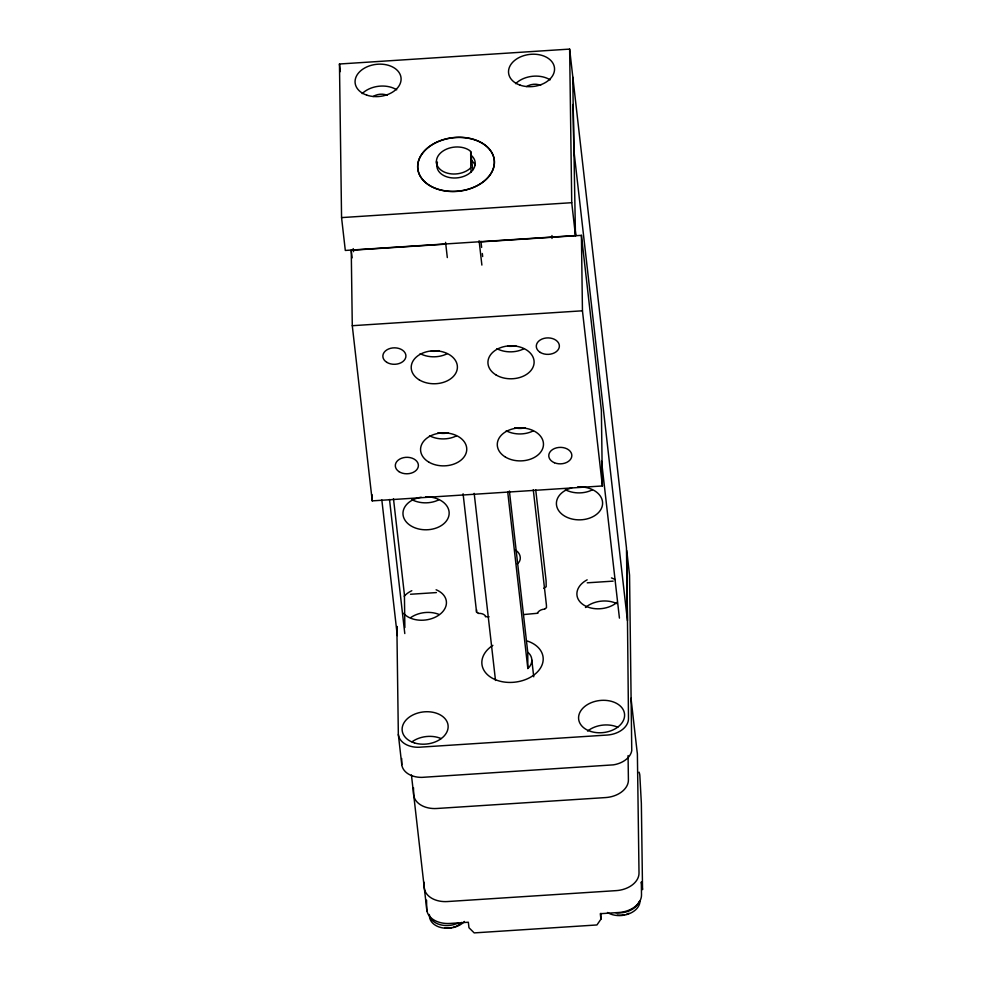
<?xml version="1.0" encoding="UTF-8"?>
<svg xmlns="http://www.w3.org/2000/svg" width="982" height="982" viewBox="0 0 982 982"><rect width="100%" height="100%" fill="white"/><g stroke="black" fill="none" stroke-linecap="round" stroke-linejoin="round"><path stroke-width="1.47" d="M600.849 913.358L600.923 919.177L596.946 924.958L474.196 932.9L468.966 927.72L468.34 922.245L449.928 923.448A23.089 16.129 -6.5 0 1 426.691 908.767L426.569 900.138M470.697 151.498L470.783 167.64L469.273 169.137A19.247 13.441 -6.5 0 1 442.146 170.893A19.247 13.441 -6.5 0 1 441.888 151.842A19.247 13.441 -6.5 0 1 469.015 150.086L470.697 151.498L472.784 169.776M507.719 491.908L527.837 668.497L529.347 666.999A19.247 13.441 -6.5 0 0 529.163 653.533L527.764 652.355L509.388 490.988M517.207 563.95C522.62 560.182 520.399 552.068 514.703 549.859M537.805 613.247L523.602 614.56M544.74 608.865L546.471 607.772L546.434 605.219L533.275 489.736M543.758 588.267L546.188 586.782L546.102 580.89L535.718 489.711M573.132 104.497L575.464 235.545L345.308 250.447L341.564 217.599L339.465 64.002L569.634 49.1L572.752 76.473L573.819 149.915L627.449 620.673L626.467 547.907L572.825 77.161M341.564 217.599L571.733 202.697L569.634 49.1M480.812 241.867L581.418 235.349L601.377 410.513L602.396 485.967L372.239 500.869L352.28 325.705L351.249 250.25L445.754 244.137M352.28 325.705L582.449 310.803L581.418 235.349M410.501 594.257L436.401 592.576M587.236 582.817L613.136 581.135M489.097 616.794L485.39 616.635M463.087 493.774L476.589 612.289L478.357 613.161M631.009 698.263L637.171 752.298A23.089 16.129 -6.5 0 1 637.392 754.397L639.012 872.961A23.089 16.129 -6.5 0 1 616.217 890.625L447.436 901.55A23.089 16.129 -6.5 0 1 424.199 886.869L424.138 882.302M574.998 228.119L575.869 235.729M601.561 461.209L619.433 618.12M571.733 202.697L575.464 235.545M582.449 310.803L602.396 485.967M600.923 919.177L600.297 913.702L618.709 912.511A23.089 16.129 -6.5 0 0 641.504 894.86L641.332 881.922L642.535 889.631L641.356 803.411L639.883 776.283A23.089 16.129 -6.5 0 0 639.049 772.159M531.827 660.1L533.729 676.794M480.935 241.327L481.634 247.415M482.322 253.503L482.665 256.548M470.783 167.64L471.299 172.206M479.106 240.713L481.88 265.079M436.401 161.735L436.916 166.289M445.583 242.358L447.313 257.566M474.183 493.357L495.505 680.465M393.475 498.672L404.412 594.65L404.866 627.584M389.51 499.482L404.793 633.55M339.465 64.002L340.337 71.6M353.201 248.606L353.545 251.662M381.838 499.985L397.293 635.575M411.433 774.982L426.912 910.866M351.249 250.25L352.121 257.873M398.348 734.548L401.773 764.659A21.616 15.098 -6.5 0 0 421.904 777.376L613.394 764.855A21.616 15.098 -6.5 0 0 631.757 750.616L629.548 575.133L626.749 550.497L628.492 718.517A21.616 15.098 -6.5 0 1 607.146 735.052L421.548 747.069A21.616 15.098 -6.5 0 1 398.311 732.388L396.863 626.7M628.075 755.588L628.406 779.904A23.089 16.129 -6.5 0 1 605.612 797.568L436.83 808.493A23.089 16.129 -6.5 0 1 413.594 793.812L413.508 787.736M551.97 235.533L552.007 238.466M476.552 609.736L476.589 612.289M401.687 758.534L401.773 764.659M397.17 626.479L397.207 629.511M372.153 494.83L372.239 500.869M527.764 652.355L527.837 668.497M373.148 96.531A11.551 8.065 -6.5 0 1 387.141 95.254M526.634 86.563A11.551 8.065 -6.5 0 1 540.64 85.336M362.186 93.609A23.089 16.129 -6.5 0 1 396.691 89.792M515.624 83.679A23.089 16.129 -6.5 0 1 550.141 79.861M470.611 154.861A19.247 13.441 -6.5 0 1 460.374 177.361A19.247 13.441 -6.5 0 1 437.456 162.19M471.225 160.336A19.247 13.441 -6.5 0 1 475.141 165.271M628.983 913.272A15.454 10.79 -6.5 0 1 626.553 914.23M623.975 914.88A15.454 10.79 -6.5 0 1 617.31 915.114M639.994 900.85A19.186 13.404 -6.5 0 1 628.382 914.033A19.186 13.404 -6.5 0 1 607.49 912.499M639.086 901.636A19.186 13.404 -6.5 0 1 615.812 912.683M461.589 922.454A15.454 10.79 -6.5 0 1 459.895 924.013M458.913 924.713A15.454 10.79 -6.5 0 1 456.728 925.94M455.55 926.456A15.454 10.79 -6.5 0 1 453.033 927.266M451.72 927.56A15.454 10.79 -6.5 0 1 445.055 927.794M464.412 921.46A19.186 13.404 -6.5 0 1 443.066 927.965A19.186 13.404 -6.5 0 1 429.49 916.034M458.054 923.055A19.186 13.404 -6.5 0 1 429.269 914.475M410.967 617.42A23.089 16.129 -6.5 0 1 438.917 614.388M436.106 589.765A23.089 16.129 -6.5 0 1 439.261 614.83A23.089 16.129 -6.5 0 1 403.565 613.32M404.228 596.209A23.089 16.129 -6.5 0 1 411.814 590.71M585.444 607.502A23.089 16.129 -6.5 0 1 616.77 603.586M617.15 602.285A23.089 16.129 -6.5 0 1 582.547 604.212A23.089 16.129 -6.5 0 1 587.162 579.834M611.455 577.919A23.089 16.129 -6.5 0 1 615.125 579.564M527.481 641.074A30.786 21.506 -6.5 0 1 537.289 672.081A30.786 21.506 -6.5 0 1 491.516 677.74A30.786 21.506 -6.5 0 1 492.866 645.358M587.58 731.087A23.089 16.129 -6.5 0 1 617.788 727.232M412.01 741.827A23.089 16.129 -6.5 0 1 441.139 738.574M592.256 489.895A23.089 16.485 -0.8 0 1 565.362 489.736M577.625 486.937A23.089 16.485 -0.8 0 1 601.156 508.946A23.089 16.485 -0.8 0 1 563.067 515.059A23.089 16.485 -0.8 0 1 571.733 487.882M425.685 496.806A23.089 16.485 -0.8 0 1 446.933 520.215A23.089 16.485 -0.8 0 1 407.96 523.664A23.089 16.485 -0.8 0 1 421.192 497.211M438.819 499.826A23.089 16.485 -0.8 0 1 411.912 499.678M537.449 613.185A7.377 5.155 -6.5 0 1 544.728 609.122M478.369 613.419A7.377 5.155 -6.5 0 1 485.746 616.536M447.068 353.79A23.089 16.485 -0.8 0 1 420.161 353.643M439.114 350.635A15.393 10.986 -0.8 0 1 431.172 351.151M456.421 435.898A23.089 16.485 -0.8 0 1 429.515 435.75M448.467 432.743A15.393 10.986 -0.8 0 1 437.935 432.767M523.787 348.831A23.089 16.485 -0.8 0 1 496.88 348.684M515.832 345.664A15.393 10.986 -0.8 0 1 507.89 346.18M533.14 430.938A23.089 16.485 -0.8 0 1 506.233 430.791M525.186 427.771A15.393 10.986 -0.8 0 1 514.654 427.796M437.162 188.912A38.494 26.882 -6.5 0 0 494.376 161.858A38.494 26.882 -6.5 0 0 436.524 142.243A38.494 26.882 -6.5 0 0 437.162 188.912M520.215 85.189A23.089 16.129 -6.5 0 0 554.548 68.961A23.089 16.129 -6.5 0 0 519.822 57.189A23.089 16.129 -6.5 0 0 520.215 85.189M366.765 95.131A23.089 16.129 -6.5 0 0 401.098 78.891A23.089 16.129 -6.5 0 0 366.384 67.12A23.089 16.129 -6.5 0 0 366.765 95.131M437.174 189.06A38.494 26.882 -6.5 0 0 494.4 161.993A38.494 26.882 -6.5 0 0 436.536 142.39A38.494 26.882 -6.5 0 0 437.174 189.06M590.747 731.443A23.089 16.129 -6.5 0 0 624.589 714.663A23.089 16.129 -6.5 0 0 589.421 703.505A23.089 16.129 -6.5 0 0 590.747 731.443M414.502 742.932A23.089 16.129 -6.5 0 0 448.123 725.919A23.089 16.129 -6.5 0 0 412.759 715.031A23.089 16.129 -6.5 0 0 414.502 742.932M540.346 352.464A11.551 8.249 -0.8 0 0 559.188 347.542A11.551 8.249 -0.8 0 0 543.942 338.397A11.551 8.249 -0.8 0 0 540.346 352.464M398.962 471.618A11.551 8.249 -0.8 0 0 418.099 467.334A11.551 8.249 -0.8 0 0 403.504 457.673A11.551 8.249 -0.8 0 0 398.962 471.618M386.908 362.395A11.551 8.249 -0.8 0 0 405.738 357.473A11.551 8.249 -0.8 0 0 390.505 348.328A11.551 8.249 -0.8 0 0 386.908 362.395M419.351 379.936A23.089 16.485 -0.8 0 0 457.023 370.079A23.089 16.485 -0.8 0 0 426.544 351.789A23.089 16.485 -0.8 0 0 419.351 379.936M428.704 462.043A23.089 16.485 -0.8 0 0 466.376 452.186A23.089 16.485 -0.8 0 0 435.898 433.897A23.089 16.485 -0.8 0 0 428.704 462.043M554.425 462.743A11.551 8.249 -0.8 0 0 571.843 455.611A11.551 8.249 -0.8 0 0 554.634 448.467A11.551 8.249 -0.8 0 0 554.425 462.743M496.07 374.964A23.089 16.485 -0.8 0 0 533.742 365.108A23.089 16.485 -0.8 0 0 503.263 346.818A23.089 16.485 -0.8 0 0 496.07 374.964M505.423 457.072A23.089 16.485 -0.8 0 0 543.095 447.215A23.089 16.485 -0.8 0 0 512.616 428.925A23.089 16.485 -0.8 0 0 505.423 457.072"/></g></svg>
